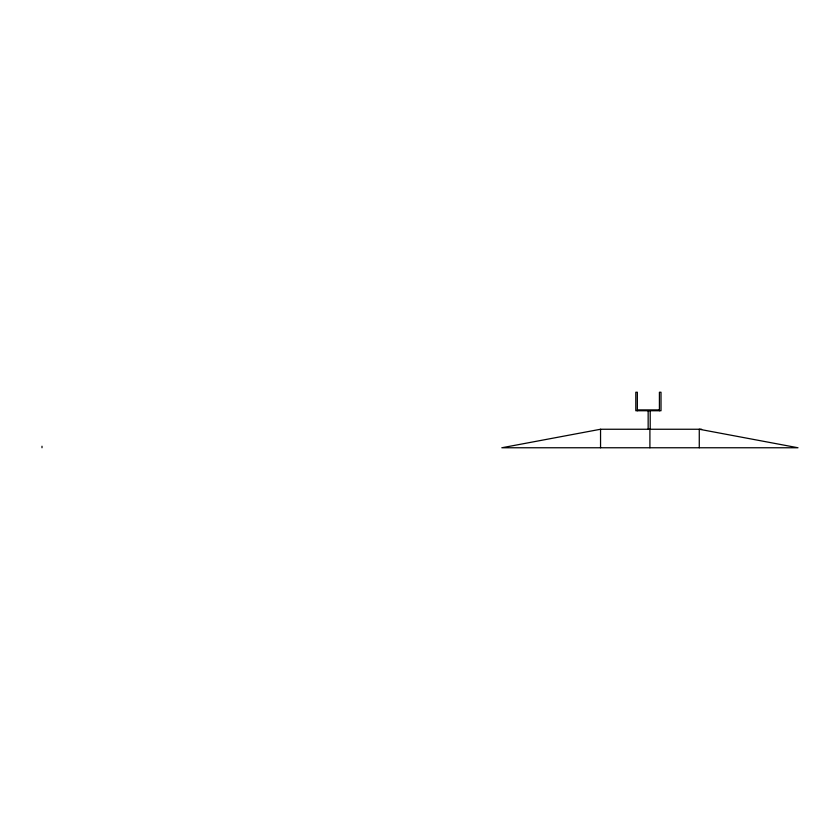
<?xml version="1.0" encoding="UTF-8"?>
<svg xmlns="http://www.w3.org/2000/svg" width="840" height="840" viewBox="0 0 840 840"><rect width="100%" height="100%" fill="white"/><g stroke="black" fill="none" stroke-linecap="round" stroke-linejoin="round"><path stroke-width="1.26" d="M701.631 429.251L600.548 429.251L501.816 447.762L798 447.762L699.269 429.251L699.269 447.762M637.35 409.899L659.411 409.899M659.411 410.75L659.411 392.238L661.006 392.238L661.006 410.75L635.807 410.75L635.807 392.238L637.35 392.238L637.35 410.75M650.202 410.75L650.202 429.251M649.908 429.251L649.908 447.762M648.154 410.75L648.154 429.251M600.548 429.251L600.548 447.762M42 446.229L42 447.762"/></g></svg>
